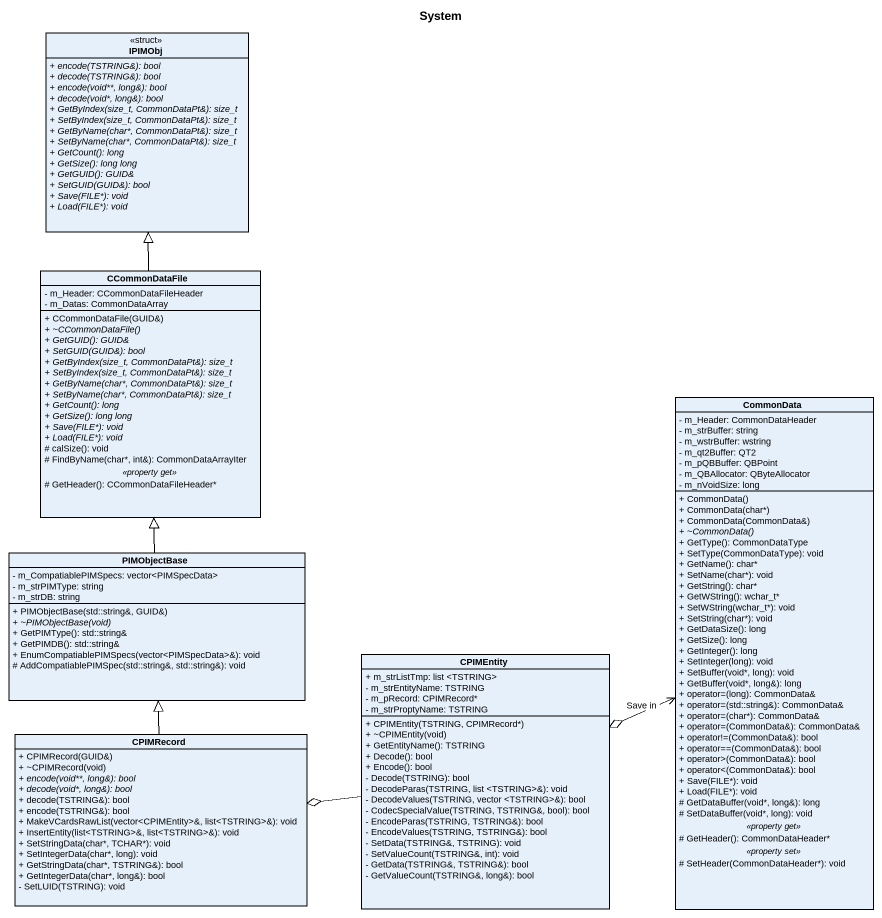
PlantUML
@startuml
title System
hide circle
hide empty members
skinparam classAttributeIconSize 0
class IPIMObj <<struct>> {
  {abstract} + encode(TSTRING&): bool
  {abstract} + decode(TSTRING&): bool
  {abstract} + encode(void**, long&): bool
  {abstract} + decode(void*, long&): bool
  {abstract} + GetByIndex(size_t, CommonDataPt&): size_t
  {abstract} + SetByIndex(size_t, CommonDataPt&): size_t
  {abstract} + GetByName(char*, CommonDataPt&): size_t
  {abstract} + SetByName(char*, CommonDataPt&): size_t
  {abstract} + GetCount(): long
  {abstract} + GetSize(): long long
  {abstract} + GetGUID(): GUID&
  {abstract} + SetGUID(GUID&): bool
  {abstract} + Save(FILE*): void
  {abstract} + Load(FILE*): void
}
class CCommonDataFile {
  - m_Header: CCommonDataFileHeader
  - m_Datas: CommonDataArray
  --
  + CCommonDataFile(GUID&)
  {abstract} + ~CCommonDataFile()
  {abstract} + GetGUID(): GUID&
  {abstract} + SetGUID(GUID&): bool
  {abstract} + GetByIndex(size_t, CommonDataPt&): size_t
  {abstract} + SetByIndex(size_t, CommonDataPt&): size_t
  {abstract} + GetByName(char*, CommonDataPt&): size_t
  {abstract} + SetByName(char*, CommonDataPt&): size_t
  {abstract} + GetCount(): long
  {abstract} + GetSize(): long long
  {abstract} + Save(FILE*): void
  {abstract} + Load(FILE*): void
  # calSize(): void
  # FindByName(char*, int&): CommonDataArrayIter
  .. <<property get>> ..
  # GetHeader(): CCommonDataFileHeader*
}
class CommonData {
  - m_Header: CommonDataHeader
  - m_strBuffer: string
  - m_wstrBuffer: wstring
  - m_qt2Buffer: QT2
  - m_pQBBuffer: QBPoint
  - m_QBAllocator: QByteAllocator
  - m_nVoidSize: long
  --
  + CommonData()
  + CommonData(char*)
  + CommonData(CommonData&)
  {abstract} + ~CommonData()
  + GetType(): CommonDataType
  + SetType(CommonDataType): void
  + GetName(): char*
  + SetName(char*): void
  + GetString(): char*
  + GetWString(): wchar_t*
  + SetWString(wchar_t*): void
  + SetString(char*): void
  + GetDataSize(): long
  + GetSize(): long
  + GetInteger(): long
  + SetInteger(long): void
  + SetBuffer(void*, long): void
  + GetBuffer(void*, long&): long
  + operator=(long): CommonData&
  + operator=(std::string&): CommonData&
  + operator=(char*): CommonData&
  + operator=(CommonData&): CommonData&
  + operator!=(CommonData&): bool
  + operator==(CommonData&): bool
  + operator>(CommonData&): bool
  + operator<(CommonData&): bool
  + Save(FILE*): void
  + Load(FILE*): void
  # GetDataBuffer(void*, long&): long
  # SetDataBuffer(void*, long): void
  .. <<property get>> ..
  # GetHeader(): CommonDataHeader*
  .. <<property set>> ..
  # SetHeader(CommonDataHeader*): void
}
class PIMObjectBase {
  - m_CompatiablePIMSpecs: vector<PIMSpecData>
  - m_strPIMType: string
  - m_strDB: string
  + PIMObjectBase(std::string&, GUID&)
  {abstract} + ~PIMObjectBase(void)
  + GetPIMType(): std::string&
  + GetPIMDB(): std::string&
  + EnumCompatiablePIMSpecs(vector<PIMSpecData>&): void
  # AddCompatiablePIMSpec(std::string&, std::string&): void
}
class CPIMEntity {
  + m_strListTmp: list <TSTRING>
  - m_strEntityName: TSTRING
  - m_pRecord: CPIMRecord*
  - m_strProptyName: TSTRING
  + CPIMEntity(TSTRING, CPIMRecord*)
  + ~CPIMEntity(void)
  + GetEntityName(): TSTRING
  + Decode(): bool
  + Encode(): bool
  - Decode(TSTRING): bool
  - DecodeParas(TSTRING, list <TSTRING>&): void
  - DecodeValues(TSTRING, vector <TSTRING>&): bool
  - CodecSpecialValue(TSTRING, TSTRING&, bool): bool
  - EncodeParas(TSTRING, TSTRING&): bool
  - EncodeValues(TSTRING, TSTRING&): bool
  - SetData(TSTRING&, TSTRING): void
  - SetValueCount(TSTRING&, int): void
  - GetData(TSTRING&, TSTRING&): bool
  - GetValueCount(TSTRING&, long&): bool
}
class CPIMRecord {
  + CPIMRecord(GUID&)
  + ~CPIMRecord(void)
  {abstract} + encode(void**, long&): bool
  {abstract} + decode(void*, long&): bool
  + decode(TSTRING&): bool
  + encode(TSTRING&): bool
  + MakeVCardsRawList(vector<CPIMEntity>&, list<TSTRING>&): void
  + InsertEntity(list<TSTRING>&, list<TSTRING>&): void
  + SetStringData(char*, TCHAR*): void
  + SetIntegerData(char*, long): void
  + GetStringData(char*, TSTRING&): bool
  + GetIntegerData(char*, long&): bool
  - SetLUID(TSTRING): void
}
CCommonDataFile -up-|> IPIMObj
CommonData <-left-o CPIMEntity : Save in
PIMObjectBase -up-|> CCommonDataFile
CPIMEntity -left-o CPIMRecord
CPIMRecord -up-|> PIMObjectBase
@enduml
